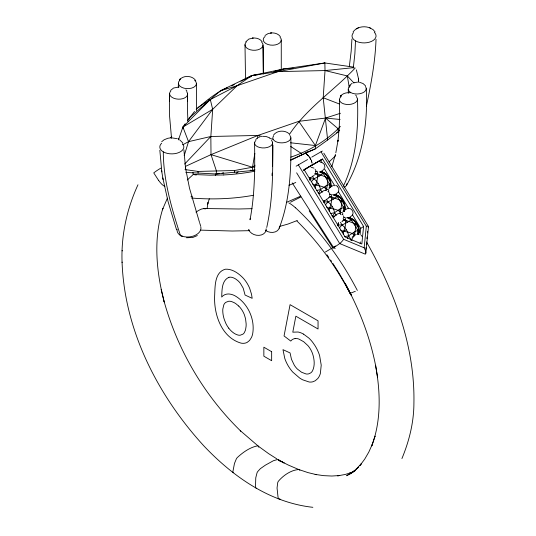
<?xml version="1.0" encoding="UTF-8"?>
<svg xmlns="http://www.w3.org/2000/svg" width="536" height="536" viewBox="0 0 536 536"><rect width="100%" height="100%" fill="white"/><g stroke="black" fill="none" stroke-linecap="round" stroke-linejoin="round"><path stroke-width="0.8" d="M272.911 145.182L272.549 166.488M321.292 162.676L321.178 159.916L312.676 164.786M169.604 93.351L169.57 116.078L171.547 138.429M187.607 93.88L187.412 108.118L187.922 121.592M312.863 507.311C269.923 502.614 232.885 476.544 203.915 445.965C158.174 395.97 124.687 331.221 122.081 262.586L122.087 262.057M263.149 46.739L263.364 73.264M122.081 262.586C120.995 235.746 126.784 209.12 137.98 184.766M244.999 44.689L245.542 79.308M263.029 45.091L263.31 73.981M281.266 40.1L281.273 69.184M353.505 32.636A12.067 6.968 0 0 0 355.502 40.89L354.872 53.814L353.284 68.132M122.161 250.949L122.168 250.372M169.416 101.21L169.59 93.874M187.433 100.996L187.593 94.403M178.294 87.328L178.394 83.248M196.424 83.435L196.578 110.557M330.759 185.302L330.169 180.867L328.072 176.706L324.783 173.43L320.789 171.547L322.096 171.681L325.962 173.952L328.997 177.503L330.739 181.798L330.926 186.186L330.451 187.406L330.96 185.168M344.507 210.501C345.392 206.782 344.3 202.869 342.135 199.801C342.538 197.838 331.369 193 336.152 194.776C342.665 197.04 346.665 205.61 344.38 211.365M358.289 234.56C360.688 227.298 355.341 218.849 347.904 217.502M309.714 178.863C309.654 182.086 310.632 175.165 309.714 178.863L313.969 178.756L317.58 177.121L322.927 173.584L325.962 173.952L330.739 181.798L329.506 184.391L329.519 188.404M348.052 217.395C355.536 218.547 361.023 227.257 358.443 234.46M376.024 39.316C375.254 61.874 371.053 84.139 366.383 106.162M351.924 39.048L351.187 51.081L349.338 66.431M207.137 208.404L207.975 202.635L207.626 204.049L209.315 198.816M185.811 172.451L216.343 173.979L216.343 170.716L211.01 154.636L210.842 136.492L212.671 109.317L210.32 99.529L220.464 90.745L251.873 75.536L283.356 69.057L324.85 62.953L353.331 67.08M315.188 188.451C315.121 183.5 318.907 179.004 317.078 173.932L317.754 171.768M290.613 159.976L315.396 148.82L327.637 140.01L323.201 97.74L325.03 70.564L324.85 62.953L277.963 71.623L251.873 75.536L240.905 81.211M329.251 211.539C329.178 206.588 332.97 202.099 331.141 197.02L331.817 194.856M343.308 234.634C343.241 229.683 347.027 225.194 345.197 220.115L345.881 217.951M271.993 175.527L272.181 173.108M365.86 253.066L365.498 250.694L364.152 247.813L343.656 239.304L298.338 164.88L296.12 166.2M360.071 234.781L360.715 228.396L352.5 214.909M363.596 226.453L361.834 244.001L345.177 237.086L304.106 169.644L322.531 159.011L363.596 226.453L360.715 228.396M364.152 247.813L366.323 226.219L321.01 151.795L311.798 157.108M365.82 249.287L365.988 247.652M366.316 244.383L366.564 241.924M366.892 238.654L367.053 237.019M367.468 232.925L367.629 231.291M368.513 226.607L365.853 253.139L365.351 254.185L339.703 243.558L296.629 172.82M360.159 243.713L360.353 241.93M324.126 201.717L324.26 200.732L323.778 201.951L328.025 201.851L331.637 200.209L336.99 196.672L340.025 197.04L344.802 204.886L343.563 207.479L343.583 211.492M338.598 222.855L338.008 225.931M254.855 153.376L252.496 167.245L252.496 170.508L216.343 173.979M257.354 138.703L257.91 135.441L298.786 121.344L325.54 118.061L340.427 113.277M215.412 175.587L215.76 173.832M330.578 186.421L330.926 186.186L329.506 184.391L325.426 186.173L326.531 190.595L328.065 177.919L328.997 177.503L328.648 177.738M344.641 209.516L344.99 209.281L343.563 207.479L339.482 209.268L340.661 214.38L340.447 212.31L342.129 201.007L343.053 200.591L342.712 200.826M178.434 139.883L182.897 127.059L185.168 123.796M250.305 218.299L250.024 219.747C254.928 194.447 254.908 168.539 254.593 142.864M335.824 152.773L338.075 140.164L337.921 141.303L339.208 128.117L339.656 114.088L339.435 99.716M266.734 227.478C272.898 199.794 272.985 171.252 272.61 143.038M374.584 437.503L375.053 436.137L371.77 445.872C381.411 420.19 380.433 391.876 375.575 365.271L377.558 377.418L377.431 376.641M335.429 154.341L331.831 166.723M184.183 155.648L188.525 141.658L212.671 109.317L237.086 85.72L251.873 75.536L259.746 74.457M338.578 191.741L338.873 188.759L337.271 186.186M352.634 214.835C354.128 211.881 351.549 208.001 348.253 208.223M401.926 458.555C409.203 441.028 413.846 422.375 413.913 403.32L413.919 402.797C414.958 346.008 394.201 291.276 366.771 242.406M279.196 228.195C290.224 199.493 291.356 168.257 290.86 137.866M340.112 119.474L325.54 118.061L315.396 145.551L315.396 148.82L304.716 153.236M238.071 171.815L237.341 172.76L236.121 173.121M372.245 444.445L368.795 452.103L364.728 459.084L360.065 465.349L361.365 463.7L356.159 469.174L358.604 467.171L350.423 473.871L354.839 470.621M318.9 193.134L319.858 193.503L318.552 193.369L320.548 189.563L325.426 186.173M339.482 209.268L334.605 212.651L332.608 216.464A12.02 9.809 56 0 0 333.627 216.845M347.348 238.6L348.668 235.746L355.274 231.358L357.626 230.574L358.859 227.981L354.082 220.135L351.047 219.767L346.805 217.596M343.335 186.227C356.326 159.226 358.591 128.627 357.458 99.113M167.413 198.146L162.395 209.79L162.937 208.31C153.142 238.661 156.284 271.585 164.23 301.969L161.222 289.507L161.416 290.345M346.504 185.409C363.18 156.13 367.924 121.746 366.262 88.494M170.455 137.859L171.701 136.707L170.455 137.859L167.761 138.301L164.043 139.822L161.678 141.752M299.229 197.101L300.374 196.096M187.446 120.533L194.568 111.454M353.05 31.993C356.742 26.566 364.815 25.527 370.503 28.147M289.232 134.71C306.552 108.319 333.774 90.731 355.214 67.998M325.419 190.521L326.384 189.215L328.742 189.811M339.482 213.609L340.447 212.31L342.805 212.899M340.42 222.306L342.089 224.939L345.057 227.659L347.589 231.813L348.668 235.746L351.127 239.954L354.51 235.405L356.185 224.102L357.117 223.686L356.768 223.921M245.763 41.835L248.818 39.074L253.18 38.043L252.389 38.09C255.893 37.641 260 38.639 262.111 41.674M255.773 139.561L256.838 138.429M187.278 180.009L193.248 174.488L209.911 175.172L223.74 174.957M273.574 135.039C276.971 130.255 284.777 129.967 289.072 133.645M196.163 109.511C205.556 101.398 215.485 92.802 227.03 87.844M339.697 130.074L338.109 131.99L327.637 140.01M340.32 96.38L341.11 95.462L340.44 96.339C342.605 93.11 346.973 92.366 350.598 92.748M311.315 181.805L313.969 178.756L312.3 176.123M325.372 204.893L328.025 201.851L326.357 199.218M339.435 227.988C342.015 223.599 347.65 223.304 351.047 219.767L350.216 217.864L349.867 218.098M349.177 85.767L352.112 83.301M338.203 192.236L333.854 195.56M342.102 214.775L342.732 214.078M352.259 215.325L348.594 218.192M179.406 79.877L180.23 78.993L179.486 79.824C183.359 75.013 192.27 75.375 195.714 80.561M170.595 90.41L173.584 88.011L179.058 87.006M328.193 191.58L328.876 190.85L328.039 191.68A12.02 9.809 56 0 0 328.675 191.037M342.249 214.668L342.933 213.938M184.639 164.07L210.842 136.492L257.91 135.441L261.863 136.439M340.367 126.422C326.96 140.693 309.279 150.897 290.834 157.135M335.697 155.608L329.091 161.926M293.132 68.226L283.356 69.057L277.963 71.623L237.086 85.72L210.32 99.529L182.897 127.059L182.897 128.687M265.012 35.483L268.154 33.554L271.417 32.944L270.62 32.998C274.13 32.522 278.197 33.587 280.321 36.589M250.178 77.11L251.873 75.536M208.216 99.696L210.32 99.529L189.268 117.927L189.268 119.046M323.945 169.443L320.072 172.244M328.99 197.744L323.751 201.462M341.901 221.797L343.047 220.839M255.069 165.189L252.496 167.245L234.58 170.508L198.079 171.433L184.994 169.564M339.703 243.558L333.707 247.773A3.94 0.797 -50.9 0 1 333.144 248.034M303.349 170.361L322.531 159.011M310.096 178.133L314.19 175.373M321.747 171.915L322.096 171.681L325.265 176.666L329.506 184.391M325.613 174.187L325.962 173.952M330.39 182.032L330.739 181.798M319.476 193.55L323.57 190.789L325.52 190.314M328.769 188.116L333.593 185.295M329.841 194.642L330.98 194.3L329.841 194.642A12.02 9.809 56 0 1 330.725 194.394M335.804 195.01L336.152 194.776L339.322 199.754L343.563 207.479M339.677 197.275L340.025 197.04M344.454 205.12L344.802 204.886M332.856 217.1L337.626 213.877L339.583 213.408M334.926 216.825L332.608 216.464M342.832 211.204L347.656 208.383M343.851 217.716A12.02 9.809 56 0 1 344.782 217.489L343.904 217.737L345.037 217.395M338.317 223.827L337.841 225.046L342.089 224.939M353.733 220.37L354.082 220.135M358.51 228.215L358.859 227.981M352.105 237.126L356.199 234.366M358.698 232.611L359.046 232.376L355.917 227.009L351.047 219.767M351.851 240.021L351.127 239.954M292.817 159.165L290.773 160.19M197.75 107.575L210.32 99.529M195.915 212.062C198.836 210.527 202.059 207.747 205.496 208.879M355.375 470.273L346.665 475.733L354.644 471.057M314.042 186.059L318.203 183.553L319.469 185.63L320.548 189.563L322.19 192.364M328.099 209.154L332.26 206.641L333.526 208.725L334.605 212.651L336.246 215.459M342.162 232.249L346.323 229.736M306.659 152.191L307.316 151.789M325.352 252.041L335.59 245.997M212.671 109.317L182.897 127.059L188.525 141.658L210.842 136.492M303.684 170.013L312.341 164.76M197.335 235.565L192.853 237.448L186.521 237.77M354.035 235.297L354.517 235.016M298.338 164.88L307.55 159.567M321.01 151.795L322.364 151.052M300.917 196.94L290.532 202.213M303.925 153.765L305.58 153.182M336.642 132.781L338.109 131.99L338.109 128.727L325.54 118.061M303.229 154.147L291.919 159.688M182.702 144.794L188.525 141.658M326.525 178.743L328.065 177.919L315.664 173.034M340.588 201.838L342.129 201.007L329.72 196.129M354.651 224.926L356.185 224.102L345.204 220.108L343.073 218.775M298.927 196.926L286.338 202.434M323.516 63.61L324.85 62.953M356.266 28.843L358.51 27.778M185.362 166.435L211.01 154.636L257.91 135.441M355.268 470.675L349.325 473.389L352.306 472.263L345.104 474.494L337.64 475.834L339.724 475.533L331.811 476.028L323.597 475.646L315.114 474.394L316.609 474.702L307.919 472.591L298.505 469.429L288.281 465.04L277.447 459.54L273.407 460.726L265.454 465.114L260.375 468.658L257.729 471.553A5.95 3.437 -60 0 0 257.039 472.772L255.766 477.81L255.525 485.991A65.003 37.527 -60 0 0 255.565 487.211A2.231 1.286 -60 0 0 255.672 487.733L256.215 488.175M258.298 137.477L260.014 136.801M190.97 196.786L191.319 196.625A45.419 26.251 -60 0 0 192.25 196.183M231.405 85.907L234.326 84.621M295.778 182.475L289.018 185.295M297.353 220.49L287.933 224.075L279.832 226.366M355.314 291.309L352.668 292.381A25.869 1.628 -27.4 0 1 350.457 293.205L350.102 293.286A7.491 0.469 -27.4 0 1 349.988 293.286A6.231 0.395 -27.4 0 1 350.276 292.944M228.932 277.306C221.569 280.522 222.025 290.318 221.703 297.051C223.847 294.298 227.633 293.406 230.922 294.284A23.926 13.815 60 0 1 234.902 295.758C247.84 303.128 255.29 319.362 252.637 333.995A31.075 17.943 60 0 1 251.411 337.593L249.555 340.474L247.197 342.363A23.162 13.373 60 0 1 244.329 343.254A23.872 13.782 60 0 1 241.066 343.134C221.603 337.486 213.864 314.632 214.621 296.174C215.144 287.035 214.266 272.074 225.502 269.193C232.45 268.838 238.614 273.367 243.23 278.137A20.804 12.006 60 0 1 246.888 282.961A20.73 11.973 60 0 1 249.696 288.408L251.511 294.231L252.168 298.324L245.079 295.055L243.19 288.14L240.396 283.39A13.038 7.524 60 0 0 237.696 280.502L235.679 279.008A16.904 9.755 60 0 0 234.299 278.231A15.323 8.851 60 0 0 228.926 277.286M220.464 90.745L237.086 85.72M353.405 82.772L357.579 82.122M273.916 71.529L283.356 69.057M252.496 170.508L254.881 169.892L252.496 170.508L250.258 170.18M316.602 190.494L320.548 189.563M330.665 213.583L334.605 212.651M344.722 236.678L348.668 235.746M254.975 166.843L252.496 167.245L211.01 154.636M253.28 195.298C232.912 199.024 212.075 199.66 191.453 198.045M217.16 173.852L219.619 173.463M222.078 173.068L223.713 172.806M314.672 174.307L317.078 173.932L319.302 176.123M328.736 197.395L331.141 197.02L329.439 195.948M342.792 220.49L345.197 220.115L347.428 222.306M277.963 71.623L325.03 70.564L354.115 67.603M262.627 136.325L265.95 136.452L269.822 137.879M249.655 230.674L232.249 231.023L200.544 230.132M252.034 208.672L238.768 208.993L203.727 208.524M171.835 137.846L177.362 138.737M290.592 142.79L315.396 145.551L298.786 121.344M311.115 167.245L313.982 168.137M280.683 499.398L278.405 498.621A2.231 1.487 -69.2 0 1 278.211 498.065A65.003 43.329 -69.2 0 1 277.99 496.751L277.052 488.015L277.702 482.675A5.95 3.966 -69.2 0 1 278.264 481.388C283.209 475.439 291.028 470.032 298.813 469.529A5.95 3.966 -69.2 0 1 299.624 470.018L299.859 470.24M196.243 175.017L193.248 174.488L192.913 172.291M333.995 194.307L335.054 194.501M233.368 472.745L232.939 472.37A2.231 1.052 -52.2 0 1 232.912 471.908A65.003 30.653 -52.2 0 1 233.053 470.809L234.473 463.426L236.376 458.816A5.95 2.807 -52.2 0 1 237.187 457.67C242.855 452.351 250.064 447.232 257.736 445.811A5.95 2.807 -52.2 0 1 258.298 446.16L268.603 453.63L276.871 458.89M359.462 82.263L363.066 83.536L365.505 85.814M325.03 70.564L347.328 75.931L353.988 83.04M269.762 138.449L272.925 139.253M331.871 215.854L333.915 216.598M323.201 97.74L339.228 103.93M312.461 183.969C316.937 186.233 322.732 185.114 326.384 189.215M326.518 207.057C330.993 209.321 336.789 208.209 340.447 212.31M340.581 230.152C345.057 232.416 350.852 231.297 354.51 235.405L353.546 232.356M369.619 27.731L373.136 29.674L375.086 31.959M351.341 240.255L351.777 240.463M335.208 248.496L333.707 247.773L292.214 182.876M319.396 171.775L322.927 173.584M332.749 194.501L336.99 196.672M335.71 185.302L337.057 186.025M281.052 461.302L284.14 462.983L278.271 459.687A5.95 3.437 -60 0 1 278.961 460.116L279.611 461.087M303.544 334.122L308.803 338.028A22.793 13.159 60 0 1 312.689 342.316L314.8 345.345A27.303 15.765 60 0 1 316.736 348.695L317.319 349.841A24.803 14.318 60 0 1 319.617 355.643L321.218 365.157L320.367 373.451A29.426 16.985 60 0 1 317.748 378.57L315.222 380.768L312.81 381.793A24.147 13.943 60 0 1 309.145 382L302.706 379.823A36.75 21.219 60 0 1 299.597 377.981L292.81 372.131A23.396 13.507 60 0 1 288.67 366.604A24.408 14.09 60 0 1 287.49 364.587A23.242 13.42 60 0 1 284.757 358.356L282.981 349.66L290.07 352.929L291.463 359.267L294.331 365.271A14.385 8.308 60 0 0 297.353 369.023L301.54 372.232L306.016 373.947A15.712 9.072 60 0 0 308.736 373.84L310.625 372.949A17.99 10.385 60 0 0 312.488 370.899C315.128 365.579 314.357 359.147 312.568 353.68A15.919 9.192 60 0 0 310.371 349.043A14.975 8.65 60 0 0 307.925 345.626L303.664 341.7L298.907 339.08A15.852 9.152 60 0 0 295.115 338.544M315.382 172.86L317.084 173.925M343.502 219.043L345.204 220.108M321.895 162.294L324.367 164.472L324.91 167.554M290.733 146.482L301.534 153.571L301.534 155.078M179.614 139.802L182.836 142.945M305.554 153.196L306.518 153.966M306.384 153.886L306.739 154.16M306.605 154.08L307.664 155.038M295.544 207.794C313.406 224.343 328.729 243.518 341.968 263.913A189.536 109.431 60 0 1 357.331 290.425M313.969 178.756L316.937 181.47L318.203 183.553M328.025 201.851L330.993 204.564L332.26 206.641M307.141 154.562L308.401 155.809M238.734 306.063L235.86 303.698A20.261 11.698 60 0 0 233.984 302.572L231.659 301.601A15.537 8.971 60 0 0 228.51 301.286L225.797 302.351A16.006 9.246 60 0 0 223.854 304.709L222.822 309.051A24.582 14.191 60 0 0 222.775 311.141A23.289 13.447 60 0 0 224.363 319.697L225.73 323.148A15.906 9.186 60 0 0 228.751 328.173M331.148 197.027L333.365 199.211M296.978 221.04C318.397 242.031 336.099 266.687 349.954 293.246M307.738 155.145L308.2 155.628M308.287 155.728L309.728 157.49M355.636 95.06L356.668 96.306M328.514 191.613L329.854 194.025M361.143 235.197L362.041 236.349M185.945 89.827L186.923 91.133M309.346 157.001L310.19 158.2M158.515 180.29L153.752 172.887A189.536 109.431 60 0 1 160.907 168.11M326.96 254.788L328.782 257.401M330.598 260.014L331.509 261.32M309.768 157.604L310.103 158.113M309.192 210.842L332.869 247.96M332.823 263.323L338.43 272.12M323.818 153.155L368.426 226.447A4.167 0.998 -13.7 0 0 366.282 226.252M319.644 160.954L320.508 162.375M323.972 168.049L334.779 185.798M338.236 191.479L348.608 208.517M310.163 158.214L310.927 159.581M338.866 272.797L345.331 283.919M310.525 158.844L310.8 159.373M345.707 284.629C359.609 310.063 370.121 337.459 375.682 365.941M358.256 234.52L357.914 233.582M315.114 169.282L315.724 170.602M311.242 160.371L311.443 160.82M311.376 160.72L311.57 161.169M343.469 215.861L343.918 217.114M311.463 160.947L311.61 161.289M199.801 223.298L200.739 226.192M199.566 222.581L189.489 188.143L185.309 166.864M176.552 229.783L168.103 201.717L162.81 177.965M311.624 161.423L311.865 162.147M164.049 301.239C177.65 350.229 204.337 395.635 240.771 431.125L240.249 430.616L258.298 446.16L258.814 447.245M311.872 162.287L312.079 163.199M356.366 69.868L358.53 78.799L358.678 81.988M347.328 75.931L349.251 87.308M159.835 150.234L161.825 171.862M161.577 170.301L163.071 179.573M312.274 164.304L312.361 164.74M185.563 168.431L183.935 149.933M358.597 82.102L358.53 78.799M348.253 89.271L348.346 93.277M161.644 143.259A12.067 6.968 0 0 0 163.292 151.862C163.426 180.438 171.533 208.149 180.317 235.083A4.007 2.312 -60 0 0 182.374 236.101M357.626 230.574L357.639 234.587M234.58 170.508L234.58 172.264M198.079 171.433L198.079 173.148M178.743 138.275L178.743 139.44M374.309 32.328A12.067 6.968 0 0 1 371.468 41.413A12.067 6.968 0 0 1 355.502 40.89M180.136 235.204A12.234 7.946 -7.1 0 1 177.128 229.234M200.839 226.936A12.234 7.94 -7.2 0 1 194.253 235.74A12.234 7.94 -7.2 0 1 180.13 235.224M182.508 143.728A12.067 6.968 0 0 1 178.917 152.532A12.067 6.968 0 0 1 163.292 151.862M280.067 37.185A9.018 5.4 0.9 0 1 277.749 44.146A9.018 5.4 0.9 0 1 265.89 43.563A9.018 5.4 0.9 0 1 265.086 36.455M261.655 42.103A9.018 5.4 0.9 0 1 259.947 49.024A9.018 5.4 0.9 0 1 248.248 48.984A9.018 5.4 0.9 0 1 246.252 42.056M356.634 97.09A9.018 5.105 -1.9 0 1 353.505 103.528A9.018 5.105 -1.9 0 1 341.908 103.073A9.018 5.105 -1.9 0 1 341.271 96.487M365.391 86.504A9.018 5.105 -1.9 0 1 362.202 93.043A9.018 5.105 -1.9 0 1 350.464 92.393A9.018 5.105 -1.9 0 1 350.47 85.673M346.986 183.607A9.025 6.043 20.1 0 1 344.253 187.319M271.41 140.365A9.018 5.005 -0.9 0 1 269.34 146.75A9.018 5.005 -0.9 0 1 257.689 146.797A9.018 5.005 -0.9 0 1 255.906 140.425M248.925 229.864A9.099 6.894 14.1 0 1 248.791 229.529M266.144 228.738A9.025 6.861 12.8 0 1 259.035 235.371A9.025 6.861 12.8 0 1 248.791 229.884M289.889 135.514A9.018 5.005 -0.9 0 1 282.01 142.871A9.018 5.005 -0.9 0 1 273.661 135.856M266.352 230.225A4.971 3.625 14.1 0 1 266.137 230.024M265.481 230.42A9.025 6.894 17.1 0 0 278.687 229.254A9.025 6.847 19 0 0 279.43 226.46M194.669 80.36A9.018 5.3 1.9 0 1 193.617 87.321A9.018 5.3 1.9 0 1 181.704 87.328A9.018 5.3 1.9 0 1 179.768 80.36M186.736 91.777A9.018 5.3 1.9 0 1 178.247 99.167A9.018 5.3 1.9 0 1 170.796 91.053M238.734 306.063A14.432 8.335 60 0 1 241.682 309.647L242.125 310.324A15.859 9.152 60 0 1 243.337 312.481A15.43 8.904 60 0 1 244.349 314.739L245.535 318.685L246.131 323.697A32.167 18.572 60 0 1 246.091 326.303L245.528 329.968L244.322 332.682A16.294 9.407 60 0 1 242.909 334.163L240.262 335.208A13.936 8.047 60 0 1 237.723 334.98L235.472 334.075A16.207 9.36 60 0 1 228.745 328.186M303.544 334.122A23.886 13.789 60 0 0 298.043 332.012L292.797 332.179L295.859 316.186L318.049 329.004L318.049 320.823L290.07 304.662L284.047 335.958L290.773 341.07A18.271 10.553 60 0 1 295.122 338.558M354.651 235.07A9.373 7.651 58.1 0 1 354.001 235.974M350.484 239.84A11.424 9.32 56 0 1 350.31 239.833M164.874 186.287A6.231 5.072 52.4 0 1 163.574 185.677A7.491 6.097 52.4 0 1 162.924 185.215L161.758 184.21A25.869 21.058 52.4 0 1 158.549 180.27M288.783 202.863A29.594 17.085 60 0 1 295.524 207.861M368.52 226.748A4.167 0.998 -13.7 0 1 368.132 227.19M332.843 247.826A3.94 0.797 -50.9 0 1 333.064 247.049M343.603 239.344A4.167 0.737 -48.7 0 1 339.656 243.632M337.76 225.093A12.02 9.809 56 0 1 337.982 224.001M348.702 217.817A12.02 9.809 56 0 1 358.403 233.75M352.118 239.92A12.02 9.809 56 0 1 351.134 240.054M338.022 224.919A12.02 9.809 56 0 1 338.571 222.802M347.871 217.428A12.02 9.809 56 0 1 358.336 234.607M323.704 201.998A12.02 9.809 56 0 1 323.925 200.913M329.533 194.803A12.02 9.809 56 0 1 330.464 194.568M334.638 194.722A12.02 9.809 56 0 1 344.018 211.693M333.888 216.671A12.02 9.809 56 0 1 332.796 216.336M323.958 201.824A12.02 9.809 56 0 1 324.18 200.739M334.9 194.548A12.02 9.809 56 0 1 344.273 211.519M342.739 214.125A12.02 9.809 56 0 1 342.082 214.809M319.563 193.757A12.02 9.809 56 0 1 318.478 193.422M309.533 180.036A12.02 9.809 56 0 1 309.862 177.818M315.476 171.708A12.02 9.809 56 0 1 316.401 171.473M320.582 171.634A12.02 9.809 56 0 1 330.283 187.566M319.825 193.583A12.02 9.809 56 0 1 318.739 193.248M309.795 179.862A12.02 9.809 56 0 1 310.123 177.644M315.731 171.533A12.02 9.809 56 0 1 316.662 171.299M320.836 171.46A12.02 9.809 56 0 1 330.538 187.392M338.276 224.055A4.509 3.678 56 0 1 338.028 224.356M324.213 200.966A4.509 3.678 56 0 1 323.972 201.261M315.932 173.865A4.509 3.678 56 0 1 314.779 173.47M254.848 171.185A128.399 74.129 0 0 1 223.74 174.93M315.932 171.446L316.917 171.212L315.932 171.446M271.651 351.703L263.853 347.201L263.853 356.199L271.651 360.701L271.651 351.703M351.328 295.289L345.305 283.785L351.315 295.282"/></g></svg>
